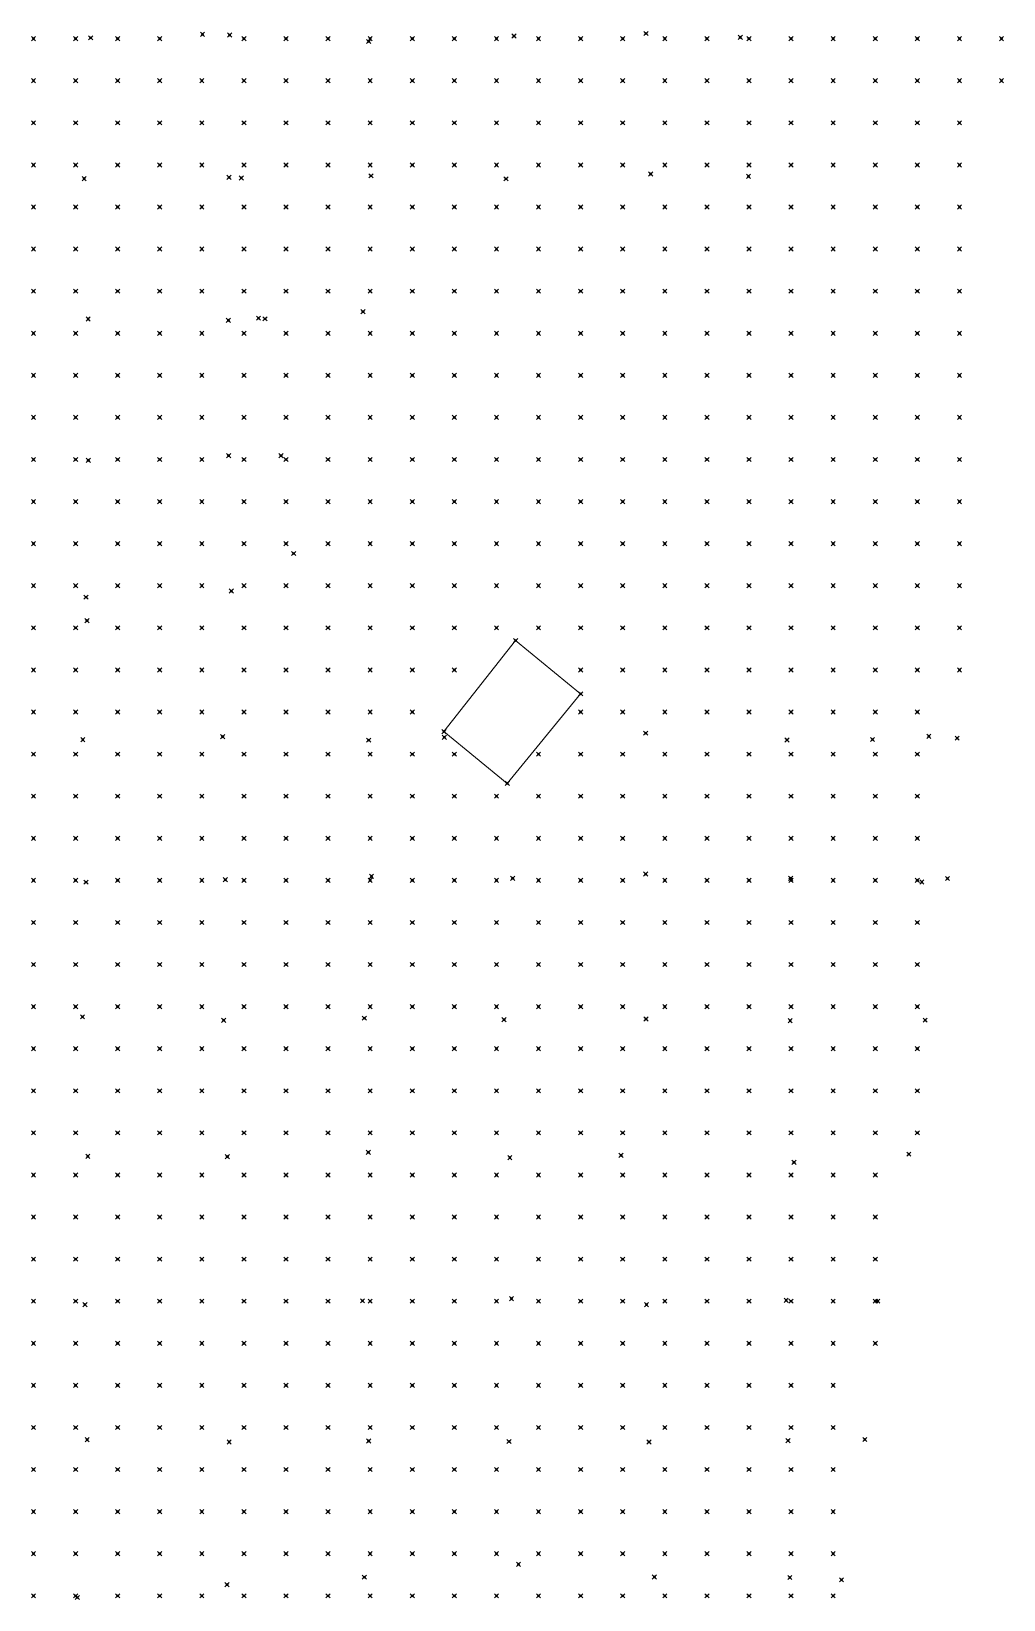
# Model space of a CAD drawing. Header units: metres. Extents: x 441556 to 446409, y 432338 to 461058.
# Drawn here: x 446048.6 to 446117.8, y 438398.8 to 438510.6 of the extents above; entities that cross this region are included whole.
import ezdxf

# ---------------------------------------------------------------- set-up
doc = ezdxf.new("R2010")
doc.units = ezdxf.units.M
doc.header["$MEASUREMENT"] = 0
doc.header["$PDMODE"] = 35
doc.header["$PDSIZE"] = 0.15
for name, color, linetype, lineweight in [('DTM-BRE-RevN_GRP_CONSTRUCTIE', 2, 'Continuous', 0), ('DTM-NOK-RevN_LIDAR_co_lidar', 91, 'Continuous', 0), ('DTM-NOK-RevN_RTK', 32, 'Continuous', 0)]:
    doc.layers.add(name, color=color, linetype=linetype, lineweight=lineweight)

msp = doc.modelspace()

# ---------------------------------------------------------------- linework, layer by layer
at = {"layer": 'DTM-BRE-RevN_GRP_CONSTRUCTIE'}
for p, q in [((446077.961, 438460.686, 343.621), (446083.061, 438467.177, 343.708)), ((446083.061, 438467.177, 343.708), (446087.699, 438463.377, 344.143)), ((446087.699, 438463.377, 344.143), (446082.469, 438456.993, 344.23)), ((446082.469, 438456.993, 344.23), (446077.961, 438460.686, 343.621))]:
    msp.add_line(p, q, dxfattribs=at)
at = {"layer": 'DTM-NOK-RevN_LIDAR_co_lidar'}
for p in [(446048.706, 438510.07, 335.324), (446051.706, 438510.07, 335.481), (446054.705, 438510.07, 336.124), (446057.705, 438510.07, 336.843), (446063.703, 438510.07, 337.347), (446066.703, 438510.07, 337.542), (446069.702, 438510.07, 337.938), (446072.701, 438510.07, 338.806), (446075.701, 438510.07, 338.989), (446078.7, 438510.07, 339.083), (446081.7, 438510.07, 339.248), (446084.699, 438510.07, 339.673), (446087.698, 438510.07, 340.007), (446090.698, 438510.07, 340.271), (446093.697, 438510.07, 340.468), (446096.696, 438510.07, 340.648), (446099.696, 438510.07, 340.921), (446102.695, 438510.07, 341.308), (446105.694, 438510.07, 341.521), (446108.694, 438510.07, 341.746), (446111.693, 438510.07, 342.123), (446114.693, 438510.07, 342.512), (446117.692, 438510.07, 342.881), (446048.706, 438507.07, 335.45), (446051.706, 438507.07, 335.592), (446054.705, 438507.07, 336.113), (446057.705, 438507.07, 336.983), (446060.704, 438507.07, 337.179), (446063.703, 438507.07, 337.525), (446066.703, 438507.07, 337.735), (446069.702, 438507.07, 338.045), (446072.701, 438507.07, 338.839), (446075.701, 438507.07, 339.207), (446078.7, 438507.07, 339.352), (446081.7, 438507.07, 339.484), (446084.699, 438507.07, 339.843), (446087.698, 438507.07, 340.195), (446090.698, 438507.07, 340.52), (446093.697, 438507.07, 340.722), (446096.696, 438507.07, 340.863), (446099.696, 438507.07, 341.069), (446102.695, 438507.07, 341.53), (446105.694, 438507.07, 341.763), (446108.694, 438507.07, 341.979), (446111.693, 438507.07, 342.569), (446114.693, 438507.07, 343.325), (446117.692, 438507.07, 343.775), (446048.706, 438504.071, 335.592), (446051.706, 438504.071, 335.75), (446054.705, 438504.071, 336.056), (446057.705, 438504.071, 337.105), (446060.704, 438504.071, 337.335), (446063.703, 438504.071, 337.705), (446066.703, 438504.071, 337.958), (446069.702, 438504.071, 338.212), (446072.701, 438504.071, 338.898), (446075.701, 438504.071, 339.441), (446078.7, 438504.071, 339.654), (446081.7, 438504.071, 339.799), (446084.699, 438504.071, 340.041), (446087.698, 438504.071, 340.457), (446090.698, 438504.071, 340.783), (446093.697, 438504.071, 340.967), (446096.696, 438504.071, 341.09), (446099.696, 438504.071, 341.27), (446102.695, 438504.071, 341.691), (446105.694, 438504.071, 342.016), (446108.694, 438504.071, 342.398), (446111.693, 438504.071, 343.357), (446114.693, 438504.071, 343.84), (446048.706, 438501.071, 335.71), (446051.706, 438501.071, 335.9), (446054.705, 438501.071, 336.162), (446057.705, 438501.071, 337.261), (446060.704, 438501.071, 337.519), (446063.703, 438501.071, 337.876), (446066.703, 438501.071, 338.201), (446069.702, 438501.071, 338.452), (446072.701, 438501.071, 339.091), (446075.701, 438501.071, 339.823), (446078.7, 438501.071, 340.026), (446081.7, 438501.071, 340.161), (446084.699, 438501.071, 340.335), (446087.698, 438501.071, 340.721), (446090.698, 438501.071, 340.98), (446093.697, 438501.071, 341.175), (446096.696, 438501.071, 341.262), (446099.696, 438501.071, 341.418), (446102.695, 438501.071, 341.907), (446105.694, 438501.071, 342.502), (446108.694, 438501.071, 343.241), (446111.693, 438501.071, 343.982), (446114.693, 438501.071, 343.937), (446048.706, 438498.072, 335.943), (446051.706, 438498.072, 336.169), (446054.705, 438498.072, 336.442), (446057.705, 438498.072, 337.438), (446060.704, 438498.072, 337.747), (446063.703, 438498.072, 338), (446066.703, 438498.072, 338.393), (446069.702, 438498.072, 338.698), (446072.701, 438498.072, 339.335), (446075.701, 438498.072, 340.15), (446078.7, 438498.072, 340.33), (446081.7, 438498.072, 340.435), (446084.699, 438498.072, 340.517), (446087.698, 438498.072, 340.813), (446090.698, 438498.072, 341.094), (446093.697, 438498.072, 341.314), (446096.696, 438498.072, 341.382), (446099.696, 438498.072, 341.633), (446102.695, 438498.072, 342.36), (446105.694, 438498.072, 343.455), (446108.694, 438498.072, 344.022), (446111.693, 438498.072, 344.033), (446114.693, 438498.072, 344.039), (446048.706, 438495.073, 336.103), (446051.706, 438495.073, 336.4), (446054.705, 438495.073, 336.676), (446057.705, 438495.073, 337.521), (446060.704, 438495.073, 338.022), (446063.703, 438495.073, 338.21), (446066.703, 438495.073, 338.598), (446069.702, 438495.073, 338.894), (446072.701, 438495.073, 339.417), (446075.701, 438495.073, 340.328), (446078.7, 438495.073, 340.552), (446081.7, 438495.073, 340.603), (446084.699, 438495.073, 340.738), (446087.698, 438495.073, 340.939), (446090.698, 438495.073, 341.323), (446093.697, 438495.073, 341.624), (446096.696, 438495.073, 341.925), (446099.696, 438495.073, 342.535), (446102.695, 438495.073, 343.42), (446105.694, 438495.073, 344.024), (446108.694, 438495.073, 344.096), (446111.693, 438495.073, 344.121), (446114.693, 438495.073, 344.156), (446048.706, 438492.073, 336.406), (446051.706, 438492.073, 336.665), (446054.705, 438492.073, 336.921), (446057.705, 438492.073, 337.678), (446060.704, 438492.073, 338.305), (446063.703, 438492.073, 338.497), (446066.703, 438492.073, 338.85), (446069.702, 438492.073, 339.101), (446072.701, 438492.073, 339.473), (446075.701, 438492.073, 340.337), (446078.7, 438492.073, 340.77), (446081.7, 438492.073, 340.792), (446084.699, 438492.073, 341.039), (446087.698, 438492.073, 341.462), (446090.698, 438492.073, 342.196), (446093.697, 438492.073, 342.569), (446096.696, 438492.073, 343.159), (446099.696, 438492.073, 343.856), (446102.695, 438492.073, 344.062), (446105.694, 438492.073, 344.103), (446108.694, 438492.073, 344.163), (446111.693, 438492.073, 344.2), (446114.693, 438492.073, 344.236), (446048.706, 438489.074, 336.673), (446051.706, 438489.074, 336.954), (446054.705, 438489.074, 337.179), (446057.705, 438489.074, 337.805), (446060.704, 438489.074, 338.501), (446063.703, 438489.074, 338.688), (446066.703, 438489.074, 339.06), (446069.702, 438489.074, 339.356), (446072.701, 438489.074, 339.66), (446075.701, 438489.074, 340.313), (446078.7, 438489.074, 341.135), (446081.7, 438489.074, 341.436), (446084.699, 438489.074, 341.682), (446087.698, 438489.074, 342.556), (446090.698, 438489.074, 343.382), (446093.697, 438489.074, 343.463), (446096.696, 438489.074, 343.675), (446099.696, 438489.074, 343.862), (446102.695, 438489.074, 344.021), (446105.694, 438489.074, 344.119), (446108.694, 438489.074, 344.19), (446111.693, 438489.074, 344.277), (446114.693, 438489.074, 344.419), (446048.706, 438486.075, 336.971), (446051.706, 438486.075, 337.246), (446054.705, 438486.075, 337.431), (446057.705, 438486.075, 337.926), (446060.704, 438486.075, 338.707), (446063.703, 438486.075, 338.908), (446066.703, 438486.075, 339.26), (446069.702, 438486.075, 339.612), (446072.701, 438486.075, 340.005), (446075.701, 438486.075, 340.807), (446078.7, 438486.075, 341.837), (446081.7, 438486.075, 342.472), (446084.699, 438486.075, 342.747), (446087.698, 438486.075, 343.216), (446090.698, 438486.075, 343.514), (446093.697, 438486.075, 343.551), (446096.696, 438486.075, 343.728), (446099.696, 438486.075, 343.926), (446102.695, 438486.075, 344.078), (446105.694, 438486.075, 344.191), (446108.694, 438486.075, 344.346), (446111.693, 438486.075, 344.509), (446114.693, 438486.075, 344.702), (446048.706, 438483.075, 337.265), (446051.706, 438483.075, 337.516), (446054.705, 438483.075, 337.745), (446057.705, 438483.075, 338.15), (446060.704, 438483.075, 338.914), (446063.703, 438483.075, 339.15), (446066.703, 438483.075, 339.467), (446069.702, 438483.075, 339.784), (446072.701, 438483.075, 340.385), (446075.701, 438483.075, 341.625), (446078.7, 438483.075, 342.513), (446081.7, 438483.075, 343.143), (446084.699, 438483.075, 343.286), (446087.698, 438483.075, 343.316), (446090.698, 438483.075, 343.446), (446093.697, 438483.075, 343.652), (446096.696, 438483.075, 343.8), (446099.696, 438483.075, 343.967), (446102.695, 438483.075, 344.148), (446105.694, 438483.075, 344.394), (446108.694, 438483.075, 344.629), (446111.693, 438483.075, 344.764), (446114.693, 438483.075, 344.743), (446048.706, 438480.076, 337.566), (446051.706, 438480.076, 337.825), (446054.705, 438480.076, 338.093), (446057.705, 438480.076, 338.476), (446060.704, 438480.076, 339.163), (446063.703, 438480.076, 339.401), (446066.703, 438480.076, 339.689), (446069.702, 438480.076, 340.082), (446072.701, 438480.076, 340.857), (446075.701, 438480.076, 342.346), (446078.7, 438480.076, 342.94), (446081.7, 438480.076, 343.022), (446084.699, 438480.076, 343.113), (446087.698, 438480.076, 343.351), (446090.698, 438480.076, 343.545), (446093.697, 438480.076, 343.718), (446096.696, 438480.076, 343.894), (446099.696, 438480.076, 344.119), (446102.695, 438480.076, 344.347), (446105.694, 438480.076, 344.651), (446108.694, 438480.076, 344.867), (446111.693, 438480.076, 345.013), (446114.693, 438480.076, 345.401), (446048.706, 438477.076, 337.913), (446051.706, 438477.076, 338.139), (446054.705, 438477.076, 338.392), (446057.705, 438477.076, 338.799), (446060.704, 438477.076, 339.361), (446063.703, 438477.076, 339.592), (446066.703, 438477.076, 339.976), (446069.702, 438477.076, 340.723), (446072.701, 438477.076, 341.615), (446075.701, 438477.076, 342.565), (446078.7, 438477.076, 342.814), (446081.7, 438477.076, 342.958), (446084.699, 438477.076, 343.133), (446087.698, 438477.076, 343.35), (446090.698, 438477.076, 343.588), (446093.697, 438477.076, 343.82), (446096.696, 438477.076, 344.129), (446099.696, 438477.076, 344.422), (446102.695, 438477.076, 344.652), (446105.694, 438477.076, 344.982), (446108.694, 438477.076, 345.495), (446111.693, 438477.076, 346.149), (446114.693, 438477.076, 346.904), (446048.706, 438474.077, 338.284), (446051.706, 438474.077, 338.49), (446054.705, 438474.077, 338.778), (446057.705, 438474.077, 339.209), (446060.704, 438474.077, 339.587), (446063.703, 438474.077, 339.862), (446066.703, 438474.077, 340.513), (446069.702, 438474.077, 341.66), (446072.701, 438474.077, 342.277), (446075.701, 438474.077, 342.48), (446078.7, 438474.077, 342.815), (446081.7, 438474.077, 343.016), (446084.699, 438474.077, 343.195), (446087.698, 438474.077, 343.375), (446090.698, 438474.077, 343.631), (446093.697, 438474.077, 343.963), (446096.696, 438474.077, 344.316), (446099.696, 438474.077, 344.614), (446102.695, 438474.077, 344.986), (446105.694, 438474.077, 345.742), (446108.694, 438474.077, 346.765), (446111.693, 438474.077, 347.68), (446114.693, 438474.077, 347.611), (446048.706, 438471.078, 338.492), (446051.706, 438471.078, 338.891), (446054.705, 438471.078, 339.266), (446057.705, 438471.078, 339.596), (446060.704, 438471.078, 339.903), (446063.703, 438471.078, 340.444), (446066.703, 438471.078, 341.456), (446069.702, 438471.078, 342.369), (446072.701, 438471.078, 342.454), (446075.701, 438471.078, 342.699), (446078.7, 438471.078, 343.048), (446081.7, 438471.078, 343.262), (446084.699, 438471.078, 343.383), (446087.698, 438471.078, 343.593), (446090.698, 438471.078, 343.836), (446093.697, 438471.078, 344.157), (446096.696, 438471.078, 344.414), (446099.696, 438471.078, 344.888), (446102.695, 438471.078, 345.597), (446105.694, 438471.078, 346.594), (446108.694, 438471.078, 347.557), (446111.693, 438471.078, 347.835), (446114.693, 438471.078, 347.83), (446048.706, 438468.078, 338.538), (446051.706, 438468.078, 339.088), (446054.705, 438468.078, 339.65), (446057.705, 438468.078, 340.1), (446060.704, 438468.078, 340.605), (446063.703, 438468.078, 341.475), (446066.703, 438468.078, 342.286), (446069.702, 438468.078, 342.409), (446072.701, 438468.078, 342.63), (446075.701, 438468.078, 342.984), (446078.7, 438468.078, 343.281), (446081.7, 438468.078, 343.515), (446084.699, 438468.078, 343.592), (446087.698, 438468.078, 343.724), (446090.698, 438468.078, 343.989), (446093.697, 438468.078, 344.387), (446096.696, 438468.078, 344.871), (446099.696, 438468.078, 345.59), (446102.695, 438468.078, 346.431), (446105.694, 438468.078, 347.21), (446108.694, 438468.078, 347.902), (446111.693, 438468.078, 347.967), (446114.693, 438468.078, 347.981), (446048.706, 438465.079, 338.517), (446051.706, 438465.079, 339.072), (446054.705, 438465.079, 339.773), (446057.705, 438465.079, 340.679), (446060.704, 438465.079, 341.532), (446063.703, 438465.079, 342.116), (446066.703, 438465.079, 342.231), (446069.702, 438465.079, 342.431), (446072.701, 438465.079, 342.845), (446075.701, 438465.079, 343.218), (446078.7, 438465.079, 343.556), (446087.698, 438465.079, 344.047), (446090.698, 438465.079, 344.334), (446093.697, 438465.079, 344.824), (446096.696, 438465.079, 345.662), (446099.696, 438465.079, 346.747), (446102.695, 438465.079, 347.387), (446105.694, 438465.079, 347.648), (446108.694, 438465.079, 347.886), (446111.693, 438465.079, 348.001), (446114.693, 438465.079, 348.131), (446048.706, 438462.08, 338.351), (446051.706, 438462.08, 338.827), (446054.705, 438462.08, 339.676), (446057.705, 438462.08, 340.734), (446060.704, 438462.08, 341.567), (446063.703, 438462.08, 341.858), (446066.703, 438462.08, 342.115), (446069.702, 438462.08, 342.575), (446072.701, 438462.08, 342.975), (446075.701, 438462.08, 343.409), (446087.698, 438462.08, 344.62), (446090.698, 438462.08, 344.948), (446093.697, 438462.08, 345.517), (446096.696, 438462.08, 346.552), (446099.696, 438462.08, 347.419), (446102.695, 438462.08, 347.657), (446105.694, 438462.08, 347.615), (446108.694, 438462.08, 347.876), (446111.693, 438462.08, 348.156), (446048.706, 438459.08, 338.448), (446051.706, 438459.08, 338.945), (446054.705, 438459.08, 339.701), (446057.705, 438459.08, 340.61), (446060.704, 438459.08, 341.325), (446063.703, 438459.08, 341.706), (446066.703, 438459.08, 342.143), (446069.702, 438459.08, 342.708), (446072.701, 438459.08, 343.113), (446075.701, 438459.08, 343.537), (446078.7, 438459.08, 343.88), (446084.699, 438459.08, 344.732), (446087.698, 438459.08, 345.188), (446090.698, 438459.08, 345.788), (446093.697, 438459.08, 346.452), (446096.696, 438459.08, 347.275), (446099.696, 438459.08, 347.493), (446102.695, 438459.08, 347.682), (446105.694, 438459.08, 347.858), (446108.694, 438459.08, 348.161), (446111.693, 438459.08, 348.366), (446048.706, 438456.081, 338.713), (446051.706, 438456.081, 339.353), (446054.705, 438456.081, 340.01), (446057.705, 438456.081, 340.687), (446060.704, 438456.081, 341.292), (446063.703, 438456.081, 341.864), (446066.703, 438456.081, 342.426), (446069.702, 438456.081, 342.89), (446072.701, 438456.081, 343.32), (446075.701, 438456.081, 343.64), (446078.7, 438456.081, 343.915), (446081.7, 438456.081, 344.313), (446084.699, 438456.081, 345.021), (446087.698, 438456.081, 345.811), (446090.698, 438456.081, 346.645), (446093.697, 438456.081, 347.111), (446096.696, 438456.081, 347.305), (446099.696, 438456.081, 347.488), (446102.695, 438456.081, 347.741), (446105.694, 438456.081, 348.055), (446108.694, 438456.081, 348.332), (446111.693, 438456.081, 348.594), (446048.706, 438453.082, 339.137), (446051.706, 438453.082, 339.758), (446054.705, 438453.082, 340.382), (446057.705, 438453.082, 341.016), (446060.704, 438453.082, 341.559), (446063.703, 438453.082, 342.098), (446066.703, 438453.082, 342.66), (446069.702, 438453.082, 343.19), (446072.701, 438453.082, 343.494), (446075.701, 438453.082, 343.783), (446078.7, 438453.082, 344.162), (446081.7, 438453.082, 344.714), (446084.699, 438453.082, 345.627), (446087.698, 438453.082, 346.485), (446090.698, 438453.082, 346.979), (446093.697, 438453.082, 347.116), (446096.696, 438453.082, 347.324), (446099.696, 438453.082, 347.567), (446102.695, 438453.082, 347.875), (446105.694, 438453.082, 348.206), (446108.694, 438453.082, 348.513), (446111.693, 438453.082, 348.837), (446048.706, 438450.082, 339.391), (446051.706, 438450.082, 339.989), (446054.705, 438450.082, 340.591), (446057.705, 438450.082, 341.15), (446060.704, 438450.082, 341.757), (446063.703, 438450.082, 342.395), (446066.703, 438450.082, 342.946), (446069.702, 438450.082, 343.42), (446072.701, 438450.082, 343.693), (446075.701, 438450.082, 343.954), (446078.7, 438450.082, 344.522), (446081.7, 438450.082, 345.323), (446084.699, 438450.082, 346.456), (446087.698, 438450.082, 346.908), (446090.698, 438450.082, 347.015), (446093.697, 438450.082, 347.171), (446096.696, 438450.082, 347.41), (446099.696, 438450.082, 347.683), (446102.695, 438450.082, 348.036), (446105.694, 438450.082, 348.376), (446108.694, 438450.082, 348.72), (446111.693, 438450.082, 349.093), (446048.706, 438447.083, 339.547), (446051.706, 438447.083, 340.096), (446054.705, 438447.083, 340.724), (446057.705, 438447.083, 341.366), (446060.704, 438447.083, 342.114), (446063.703, 438447.083, 342.821), (446066.703, 438447.083, 343.29), (446069.702, 438447.083, 343.676), (446072.701, 438447.083, 343.933), (446075.701, 438447.083, 344.397), (446078.7, 438447.083, 345.173), (446081.7, 438447.083, 346.118), (446084.699, 438447.083, 346.881), (446087.698, 438447.083, 346.987), (446090.698, 438447.083, 347.076), (446093.697, 438447.083, 347.28), (446096.696, 438447.083, 347.567), (446099.696, 438447.083, 347.867), (446102.695, 438447.083, 348.223), (446105.694, 438447.083, 348.608), (446108.694, 438447.083, 348.939), (446111.693, 438447.083, 349.403), (446048.706, 438444.083, 339.644), (446051.706, 438444.083, 340.126), (446054.705, 438444.083, 340.822), (446057.705, 438444.083, 341.703), (446060.704, 438444.083, 342.601), (446063.703, 438444.083, 343.166), (446066.703, 438444.083, 343.63), (446069.702, 438444.083, 344.081), (446072.701, 438444.083, 344.402), (446075.701, 438444.083, 345.113), (446078.7, 438444.083, 345.827), (446081.7, 438444.083, 346.921), (446084.699, 438444.083, 347.013), (446087.698, 438444.083, 347.045), (446090.698, 438444.083, 347.211), (446093.697, 438444.083, 347.512), (446096.696, 438444.083, 347.81), (446099.696, 438444.083, 348.176), (446102.695, 438444.083, 348.537), (446105.694, 438444.083, 348.877), (446108.694, 438444.083, 349.152), (446111.693, 438444.083, 349.694), (446048.706, 438441.084, 339.698), (446051.706, 438441.084, 340.135), (446054.705, 438441.084, 340.928), (446057.705, 438441.084, 341.987), (446060.704, 438441.084, 343.019), (446063.703, 438441.084, 343.476), (446066.703, 438441.084, 343.894), (446069.702, 438441.084, 344.563), (446072.701, 438441.084, 345.139), (446075.701, 438441.084, 345.999), (446078.7, 438441.084, 346.345), (446081.7, 438441.084, 347.142), (446084.699, 438441.084, 347.189), (446087.698, 438441.084, 347.248), (446090.698, 438441.084, 347.442), (446093.697, 438441.084, 347.788), (446096.696, 438441.084, 348.182), (446099.696, 438441.084, 348.565), (446102.695, 438441.084, 348.93), (446105.694, 438441.084, 349.179), (446108.694, 438441.084, 349.447), (446111.693, 438441.084, 349.874), (446048.706, 438438.085, 339.699), (446051.706, 438438.085, 340.195), (446054.705, 438438.085, 340.972), (446057.705, 438438.085, 342.172), (446060.704, 438438.085, 343.338), (446063.703, 438438.085, 343.667), (446066.703, 438438.085, 344.188), (446069.702, 438438.085, 345.032), (446072.701, 438438.085, 346.016), (446075.701, 438438.085, 346.819), (446078.7, 438438.085, 347.032), (446081.7, 438438.085, 347.212), (446084.699, 438438.085, 347.483), (446087.698, 438438.085, 347.685), (446090.698, 438438.085, 347.844), (446093.697, 438438.085, 348.172), (446096.696, 438438.085, 348.683), (446099.696, 438438.085, 349.024), (446102.695, 438438.085, 349.362), (446105.694, 438438.085, 349.52), (446108.694, 438438.085, 349.9), (446111.693, 438438.085, 350.235), (446048.706, 438435.085, 339.803), (446051.706, 438435.085, 340.351), (446054.705, 438435.085, 341.081), (446057.705, 438435.085, 342.232), (446060.704, 438435.085, 343.48), (446063.703, 438435.085, 343.771), (446066.703, 438435.085, 344.499), (446069.702, 438435.085, 345.682), (446072.701, 438435.085, 346.563), (446075.701, 438435.085, 346.86), (446078.7, 438435.085, 347.053), (446081.7, 438435.085, 347.349), (446084.699, 438435.085, 347.658), (446087.698, 438435.085, 348.081), (446090.698, 438435.085, 348.35), (446093.697, 438435.085, 348.772), (446096.696, 438435.085, 349.264), (446099.696, 438435.085, 349.55), (446102.695, 438435.085, 349.797), (446105.694, 438435.085, 349.884), (446108.694, 438435.085, 350.291), (446111.693, 438435.085, 350.699), (446048.706, 438432.086, 340.105), (446051.706, 438432.086, 340.691), (446054.705, 438432.086, 341.35), (446057.705, 438432.086, 342.519), (446060.704, 438432.086, 343.513), (446063.703, 438432.086, 343.941), (446066.703, 438432.086, 344.977), (446069.702, 438432.086, 346.193), (446072.701, 438432.086, 346.589), (446075.701, 438432.086, 346.788), (446078.7, 438432.086, 347.117), (446081.7, 438432.086, 347.497), (446084.699, 438432.086, 347.825), (446087.698, 438432.086, 348.152), (446090.698, 438432.086, 348.649), (446093.697, 438432.086, 349.418), (446096.696, 438432.086, 349.811), (446099.696, 438432.086, 350.243), (446102.695, 438432.086, 350.375), (446105.694, 438432.086, 350.48), (446108.694, 438432.086, 350.829), (446111.693, 438432.086, 351.388), (446048.706, 438429.087, 340.413), (446051.706, 438429.087, 341.028), (446054.705, 438429.087, 341.819), (446057.705, 438429.087, 342.979), (446060.704, 438429.087, 343.698), (446063.703, 438429.087, 344.47), (446066.703, 438429.087, 345.786), (446069.702, 438429.087, 346.327), (446072.701, 438429.087, 346.505), (446075.701, 438429.087, 346.766), (446078.7, 438429.087, 347.207), (446081.7, 438429.087, 347.623), (446084.699, 438429.087, 348.005), (446087.698, 438429.087, 348.296), (446090.698, 438429.087, 348.863), (446093.697, 438429.087, 349.697), (446096.696, 438429.087, 350.149), (446099.696, 438429.087, 350.878), (446102.695, 438429.087, 351.047), (446105.694, 438429.087, 351.395), (446108.694, 438429.087, 351.708), (446048.706, 438426.087, 340.763), (446051.706, 438426.087, 341.376), (446054.705, 438426.087, 342.27), (446057.705, 438426.087, 343.236), (446060.704, 438426.087, 344.117), (446063.703, 438426.087, 345.279), (446066.703, 438426.087, 346.194), (446069.702, 438426.087, 346.285), (446072.701, 438426.087, 346.527), (446075.701, 438426.087, 346.878), (446078.7, 438426.087, 347.382), (446081.7, 438426.087, 347.803), (446084.699, 438426.087, 348.147), (446087.698, 438426.087, 348.508), (446090.698, 438426.087, 349.109), (446093.697, 438426.087, 349.824), (446096.696, 438426.087, 350.382), (446099.696, 438426.087, 351.202), (446102.695, 438426.087, 351.61), (446105.694, 438426.087, 352.197), (446108.694, 438426.087, 352.732), (446048.706, 438423.088, 341.208), (446051.706, 438423.088, 341.771), (446054.705, 438423.088, 342.57), (446057.705, 438423.088, 343.556), (446060.704, 438423.088, 344.338), (446063.703, 438423.088, 345.961), (446066.703, 438423.088, 346.213), (446069.702, 438423.088, 346.289), (446072.701, 438423.088, 346.617), (446075.701, 438423.088, 347.049), (446078.7, 438423.088, 347.566), (446081.7, 438423.088, 347.949), (446084.699, 438423.088, 348.3), (446087.698, 438423.088, 348.86), (446090.698, 438423.088, 349.476), (446093.697, 438423.088, 350.128), (446096.696, 438423.088, 350.636), (446099.696, 438423.088, 351.207), (446102.695, 438423.088, 352.07), (446105.694, 438423.088, 352.758), (446108.694, 438423.088, 353.194), (446048.706, 438420.088, 341.669), (446051.706, 438420.088, 342.201), (446054.705, 438420.088, 342.929), (446057.705, 438420.088, 343.911), (446060.704, 438420.088, 344.709), (446063.703, 438420.088, 346.132), (446066.703, 438420.088, 346.155), (446069.702, 438420.088, 346.319), (446072.701, 438420.088, 346.717), (446075.701, 438420.088, 347.187), (446078.7, 438420.088, 347.68), (446081.7, 438420.088, 348.046), (446084.699, 438420.088, 348.546), (446087.698, 438420.088, 349.157), (446090.698, 438420.088, 349.768), (446093.697, 438420.088, 350.53), (446096.696, 438420.088, 351.065), (446099.696, 438420.088, 351.67), (446102.695, 438420.088, 352.544), (446105.694, 438420.088, 353.018), (446108.694, 438420.088, 353.45), (446048.706, 438417.089, 342.177), (446051.706, 438417.089, 342.579), (446054.705, 438417.089, 343.23), (446057.705, 438417.089, 344.296), (446060.704, 438417.089, 345.732), (446063.703, 438417.089, 345.996), (446066.703, 438417.089, 346.073), (446069.702, 438417.089, 346.348), (446072.701, 438417.089, 346.79), (446075.701, 438417.089, 347.289), (446078.7, 438417.089, 347.708), (446081.7, 438417.089, 348.247), (446084.699, 438417.089, 348.768), (446087.698, 438417.089, 349.26), (446090.698, 438417.089, 350.036), (446093.697, 438417.089, 350.956), (446096.696, 438417.089, 351.533), (446099.696, 438417.089, 352.084), (446102.695, 438417.089, 352.698), (446105.694, 438417.089, 353.131), (446108.694, 438417.089, 353.59), (446048.706, 438414.09, 342.612), (446051.706, 438414.09, 342.972), (446054.705, 438414.09, 343.618), (446057.705, 438414.09, 344.671), (446060.704, 438414.09, 346.072), (446063.703, 438414.09, 345.955), (446066.703, 438414.09, 346.095), (446069.702, 438414.09, 346.418), (446072.701, 438414.09, 346.845), (446075.701, 438414.09, 347.326), (446078.7, 438414.09, 347.764), (446081.7, 438414.09, 348.413), (446084.699, 438414.09, 348.843), (446087.698, 438414.09, 349.385), (446090.698, 438414.09, 350.267), (446093.697, 438414.09, 351.15), (446096.696, 438414.09, 351.886), (446099.696, 438414.09, 352.409), (446102.695, 438414.09, 352.828), (446105.694, 438414.09, 353.202), (446048.706, 438411.09, 342.975), (446051.706, 438411.09, 343.364), (446054.705, 438411.09, 344.053), (446057.705, 438411.09, 345.483), (446060.704, 438411.09, 346.152), (446063.703, 438411.09, 346.059), (446066.703, 438411.09, 346.241), (446069.702, 438411.09, 346.556), (446072.701, 438411.09, 346.984), (446075.701, 438411.09, 347.39), (446078.7, 438411.09, 347.855), (446081.7, 438411.09, 348.417), (446084.699, 438411.09, 348.961), (446087.698, 438411.09, 349.614), (446090.698, 438411.09, 350.474), (446093.697, 438411.09, 351.495), (446096.696, 438411.09, 352.172), (446099.696, 438411.09, 352.594), (446102.695, 438411.09, 352.91), (446105.694, 438411.09, 353.288), (446048.706, 438408.091, 343.177), (446051.706, 438408.091, 343.69), (446054.705, 438408.091, 344.757), (446057.705, 438408.091, 345.825), (446060.704, 438408.091, 345.98), (446063.703, 438408.091, 346.132), (446066.703, 438408.091, 346.474), (446069.702, 438408.091, 346.71), (446072.701, 438408.091, 347.066), (446075.701, 438408.091, 347.436), (446078.7, 438408.091, 347.966), (446081.7, 438408.091, 348.462), (446084.699, 438408.091, 349.177), (446087.698, 438408.091, 350.066), (446090.698, 438408.091, 350.866), (446093.697, 438408.091, 351.783), (446096.696, 438408.091, 352.257), (446099.696, 438408.091, 352.646), (446102.695, 438408.091, 353.047), (446105.694, 438408.091, 353.462), (446048.706, 438405.092, 343.311), (446051.706, 438405.092, 343.945), (446054.705, 438405.092, 345.507), (446057.705, 438405.092, 346.054), (446060.704, 438405.092, 346.067), (446063.703, 438405.092, 346.276), (446066.703, 438405.092, 346.604), (446069.702, 438405.092, 346.87), (446072.701, 438405.092, 347.161), (446075.701, 438405.092, 347.529), (446078.7, 438405.092, 348.09), (446081.7, 438405.092, 348.65), (446084.699, 438405.092, 349.483), (446087.698, 438405.092, 350.575), (446090.698, 438405.092, 351.338), (446093.697, 438405.092, 351.978), (446096.696, 438405.092, 352.361), (446099.696, 438405.092, 352.843), (446102.695, 438405.092, 353.253), (446105.694, 438405.092, 353.683), (446048.706, 438402.092, 343.639), (446051.706, 438402.092, 344.456), (446054.705, 438402.092, 345.856), (446057.705, 438402.092, 346.159), (446060.704, 438402.092, 346.292), (446063.703, 438402.092, 346.501), (446066.703, 438402.092, 346.869), (446069.702, 438402.092, 347.069), (446072.701, 438402.092, 347.37), (446075.701, 438402.092, 347.767), (446078.7, 438402.092, 348.309), (446081.7, 438402.092, 348.87), (446084.699, 438402.092, 349.839), (446087.698, 438402.092, 350.997), (446090.698, 438402.092, 351.68), (446093.697, 438402.092, 352.123), (446096.696, 438402.092, 352.581), (446099.696, 438402.092, 353.17), (446102.695, 438402.092, 353.555), (446105.694, 438402.092, 353.933), (446048.706, 438399.093, 344.175), (446051.706, 438399.093, 345.256), (446054.705, 438399.093, 346.318), (446057.705, 438399.093, 346.334), (446060.704, 438399.093, 346.531), (446063.703, 438399.093, 346.641), (446066.703, 438399.093, 347.033), (446069.702, 438399.093, 347.233), (446072.701, 438399.093, 347.635), (446075.701, 438399.093, 348.146), (446078.7, 438399.093, 348.704), (446081.7, 438399.093, 349.375), (446084.699, 438399.093, 350.259), (446087.698, 438399.093, 351.558), (446090.698, 438399.093, 351.945), (446093.697, 438399.093, 352.273), (446096.696, 438399.093, 352.902), (446099.696, 438399.093, 353.485), (446102.695, 438399.093, 353.947), (446105.694, 438399.093, 354.301)]:
    msp.add_point(p, dxfattribs=at)
at = {"layer": 'DTM-NOK-RevN_RTK'}
for p in [(446052.78, 438510.133, 335.794), (446060.751, 438510.378, 337.079), (446062.681, 438510.327, 337.206), (446072.595, 438509.867, 338.833), (446082.947, 438510.255, 339.473), (446092.354, 438510.44, 340.16), (446099.074, 438510.166, 340.782), (446092.689, 438500.426, 341.116), (446052.318, 438500.095, 335.998), (446062.645, 438500.18, 337.882), (446063.513, 438500.145, 337.953), (446072.754, 438500.298, 339.468), (446082.376, 438500.076, 340.139), (446099.665, 438500.261, 341.524), (446072.187, 438490.609, 339.418), (446052.6, 438490.091, 336.917), (446062.599, 438489.993, 338.551), (446064.745, 438490.146, 338.93), (446065.212, 438490.105, 338.936), (446062.609, 438480.355, 339.355), (446066.349, 438480.345, 339.788), (446052.617, 438480.017, 338.029), (446067.244, 438473.377, 341.265), (446052.454, 438470.264, 339.269), (446062.804, 438470.698, 340.211), (446052.517, 438468.591, 339.519), (446083.061, 438467.177, 343.708), (446087.699, 438463.377, 344.143), (446062.19, 438460.327, 341.842), (446077.961, 438460.686, 343.621), (446077.983, 438460.283, 343.948), (446092.337, 438460.575, 346.026), (446112.51, 438460.351, 348.215), (446114.529, 438460.213, 348.321), (446052.227, 438460.103, 339.283), (446072.593, 438460.073, 343.328), (446102.404, 438460.093, 347.673), (446108.499, 438460.118, 348.069), (446082.469, 438456.993, 344.23), (446062.38, 438450.126, 342.227), (446072.796, 438450.37, 343.771), (446082.857, 438450.231, 345.966), (446092.329, 438450.529, 347.028), (446102.668, 438450.232, 347.941), (446113.844, 438450.211, 349.246), (446052.448, 438449.952, 340.277), (446112.012, 438449.959, 349.062), (446052.198, 438440.36, 340.534), (446062.263, 438440.113, 343.365), (446072.287, 438440.265, 345.442), (446082.241, 438440.15, 347.048), (446092.355, 438440.202, 347.593), (446102.628, 438440.076, 348.907), (446112.252, 438440.117, 350.248), (446052.579, 438430.418, 341.232), (446062.522, 438430.389, 343.945), (446072.568, 438430.704, 346.586), (446082.652, 438430.326, 347.714), (446090.579, 438430.485, 348.829), (446102.901, 438429.984, 350.536), (446111.084, 438430.565, 351.965), (446072.155, 438420.119, 346.703), (446082.775, 438420.269, 348.195), (446102.345, 438420.158, 352.588), (446108.878, 438420.092, 353.409), (446052.371, 438419.849, 342.438), (446092.392, 438419.847, 350.218), (446052.532, 438410.216, 343.584), (446062.65, 438410.06, 346.049), (446072.593, 438410.128, 347.069), (446082.599, 438410.09, 348.622), (446092.568, 438410.059, 351.504), (446102.483, 438410.156, 352.933), (446107.953, 438410.234, 353.669), (446083.268, 438401.341, 349.781), (446062.502, 438399.891, 346.505), (446072.286, 438400.42, 347.387), (446092.955, 438400.438, 352.003), (446102.609, 438400.397, 353.649), (446106.287, 438400.233, 354.195), (446051.827, 438398.97, 345.493)]:
    msp.add_point(p, dxfattribs=at)

doc.saveas('drawing.dxf')
